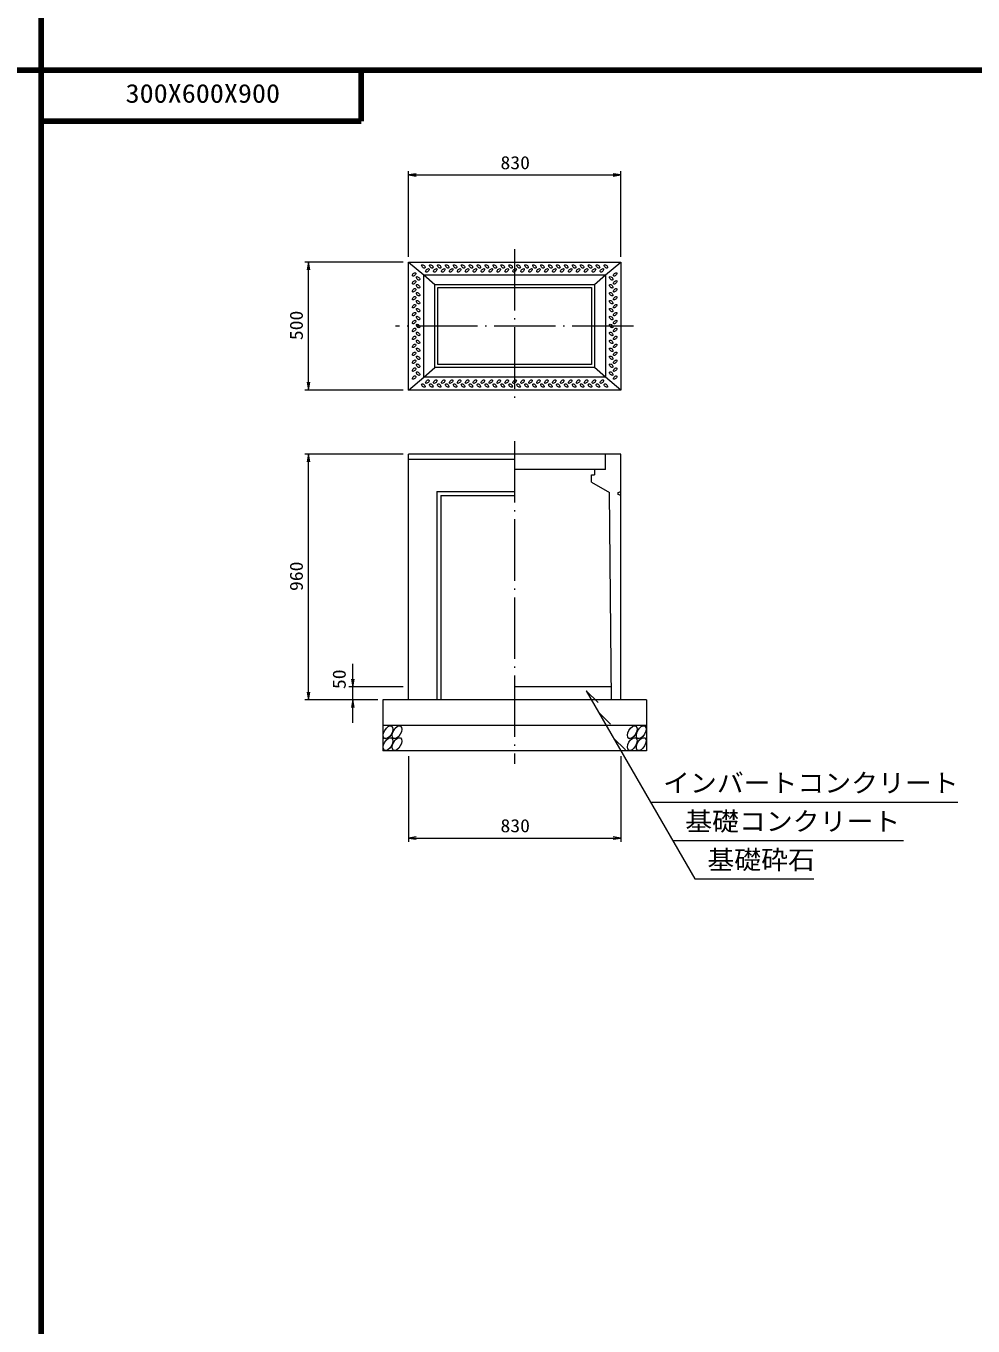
# Model space of a CAD drawing. Units: millimetres, scale not verified. Extents: x -8410 to 41710, y -74801 to 5940.
# Drawn here: x 26851 to 30551, y -16096 to -11018 of the extents above; entities that cross this region are included whole.
import ezdxf
from ezdxf.enums import TextEntityAlignment as Align

# ---------------------------------------------------------------- set-up
doc = ezdxf.new("R2010")
doc.units = ezdxf.units.MM
doc.header["$LTSCALE"] = 20
doc.linetypes.add('LONG_DASHED_DOTTED', pattern=[15.25, 12, -1.5, 0.25, -1.5])
for name, color, linetype, lineweight in [('0-0_グループ[0](0)-D-BMK(0)', 2, 'LONG_DASHED_DOTTED', 13), ('0-1_グループ[0](0)-D-STR(1)', 1, 'Continuous', 13), ('0-2_グループ[0](0)-D-STR-DIM(2)', 7, 'Continuous', 13), ('0-3_グループ[0](0)-D-STR-HTXT(3)', 7, 'Continuous', 13), ('0-5_グループ[0](0)-D-TTL(5)', 2, 'Continuous', 140)]:
    doc.layers.add(name, color=color, linetype=linetype, lineweight=lineweight)
doc.layers.add('0-4_グループ[0](0)-D-STR-TXT(4)', color=7, linetype='Continuous')
doc.layers.add('0-6_グループ[0](0)-D-TTL-TXT(6)', color=7, linetype='Continuous')
doc.styles.add('ＭＳ ゴシック', font='')
doc.styles.get('ＭＳ ゴシック').set_extended_font_data('MS Gothic')

msp = doc.modelspace()

# ---------------------------------------------------------------- linework, layer by layer
at = {"layer": '0-0_グループ[0](0)-D-BMK(0)'}
for p, q in [((28760, -11890), (28760, -12490)), ((29225, -12190), (28295, -12190)), ((28760, -12640), (28760, -13900))]:
    msp.add_line(p, q, dxfattribs=at)
at = {"layer": '0-1_グループ[0](0)-D-STR(1)'}
for p, q in [((28345, -11940), (29175, -11940)), ((28345, -12440), (28345, -11940)), ((29175, -11940), (29175, -12440)), ((28405, -11990), (29115, -11990)), ((28405, -12390), (28405, -11990)), ((28448, -12028), (29072, -12028)), ((28448, -12352), (28448, -12028)), ((29072, -12028), (29072, -12352)), ((29115, -11990), (29115, -12390)), ((28460, -12040), (29060, -12040)), ((28460, -12340), (28460, -12040)), ((29060, -12040), (29060, -12340)), ((28345, -12440), (28405, -12390)), ((28405, -12390), (28448, -12352)), ((29115, -12390), (28405, -12390)), ((29072, -12352), (28448, -12352)), ((29060, -12340), (28460, -12340)), ((29175, -12440), (28345, -12440)), ((29175, -12690), (28345, -12690)), ((28345, -13650), (28345, -12690)), ((29115, -12750), (29115, -12690)), ((29175, -13650), (29175, -12690)), ((28760, -12712), (28345, -12712)), ((29115, -12750), (28760, -12750)), ((29060, -12800), (29060, -12772)), ((29060, -12772), (29072, -12772)), ((29072, -12750), (29072, -12772)), ((28456.5, -12836.5), (28456.5, -13650)), ((28456.5, -12836.5), (28760, -12836.5)), ((29060, -12800), (29130, -12840)), ((29138.9, -13650), (29130, -12840)), ((29165, -12840), (29175, -12836.5)), ((28471.5, -12851.5), (28471.5, -13650)), ((28471.5, -12851.5), (28760, -12851.5)), ((29138.35, -13600), (28760, -13600)), ((29275, -13650), (28245, -13650)), ((28245, -13650), (28245, -13850)), ((29275, -13650), (29275, -13850)), ((29275, -13750), (28245, -13750)), ((29275, -13850), (28245, -13850))]:
    msp.add_line(p, q, dxfattribs=at)
for points in [[(28345, -11940), (28405, -11990), (28448, -12028)], [(29072, -12028), (29115, -11990), (29175, -11940)], [(29175, -12440), (29115, -12390), (29072, -12352)], [(29175, -12851.5), (29165, -12848), (29165, -12840)]]:
    msp.add_lwpolyline(points, dxfattribs=at)
for centre, major_axis, ratio in [((28367.25, -11988.5), (-6.01, -6.01), 0.529412), ((28403.5, -11957.25), (-6.01, 6.01), 0.529412), ((28419, -11972.75), (6.01, 6.01), 0.529412), ((28434.5, -11957.25), (-6.01, 6.01), 0.529412), ((28450, -11972.75), (6.01, 6.01), 0.529412), ((28465.5, -11957.25), (-6.01, 6.01), 0.529412), ((28481, -11972.75), (6.01, 6.01), 0.529412), ((28496.5, -11957.25), (-6.01, 6.01), 0.529412), ((28512, -11972.75), (6.01, 6.01), 0.529412), ((28527.5, -11957.25), (-6.01, 6.01), 0.529412), ((28543, -11972.75), (6.01, 6.01), 0.529412), ((28558.5, -11957.25), (-6.01, 6.01), 0.529412), ((28574, -11972.75), (6.01, 6.01), 0.529412), ((28589.5, -11957.25), (-6.01, 6.01), 0.529412), ((28605, -11972.75), (6.01, 6.01), 0.529412), ((28620.5, -11957.25), (-6.01, 6.01), 0.529412), ((28636, -11972.75), (6.01, 6.01), 0.529412), ((28651.5, -11957.25), (-6.01, 6.01), 0.529412), ((28667, -11972.75), (6.01, 6.01), 0.529412), ((28682.5, -11957.25), (-6.01, 6.01), 0.529412), ((28698, -11972.75), (6.01, 6.01), 0.529412), ((28713.5, -11957.25), (-6.01, 6.01), 0.529412), ((28729, -11972.75), (6.01, 6.01), 0.529412), ((28744.5, -11957.25), (-6.01, 6.01), 0.529412), ((28760, -11972.75), (6.01, 6.01), 0.529412), ((28775.5, -11957.25), (-6.01, 6.01), 0.529412), ((28791, -11972.75), (6.01, 6.01), 0.529412), ((28806.5, -11957.25), (-6.01, 6.01), 0.529412), ((28822, -11972.75), (6.01, 6.01), 0.529412), ((28837.5, -11957.25), (-6.01, 6.01), 0.529412), ((28853, -11972.75), (6.01, 6.01), 0.529412), ((28868.5, -11957.25), (-6.01, 6.01), 0.529412), ((28884, -11972.75), (6.01, 6.01), 0.529412), ((28899.5, -11957.25), (-6.01, 6.01), 0.529412), ((28915, -11972.75), (6.01, 6.01), 0.529412), ((28930.5, -11957.25), (-6.01, 6.01), 0.529412), ((28946, -11972.75), (6.01, 6.01), 0.529412), ((28961.5, -11957.25), (-6.01, 6.01), 0.529412), ((28977, -11972.75), (6.01, 6.01), 0.529412), ((28992.5, -11957.25), (-6.01, 6.01), 0.529412), ((29008, -11972.75), (6.01, 6.01), 0.529412), ((29023.5, -11957.25), (-6.01, 6.01), 0.529412), ((29039, -11972.75), (6.01, 6.01), 0.529412), ((29054.5, -11957.25), (-6.01, 6.01), 0.529412), ((29070, -11972.75), (6.01, 6.01), 0.529412), ((29085.5, -11957.25), (-6.01, 6.01), 0.529412), ((29101, -11972.75), (6.01, 6.01), 0.529412), ((29116.5, -11957.25), (-6.01, 6.01), 0.529412), ((29152.75, -11988.5), (6.01, 6.01), 0.529412), ((28367.25, -12019.5), (-6.01, -6.01), 0.529412), ((28382.75, -12004), (-6.01, 6.01), 0.529412), ((28382.75, -12035), (-6.01, 6.01), 0.529412), ((29137.25, -12004), (6.01, -6.01), 0.529412), ((29137.25, -12035), (6.01, -6.01), 0.529412), ((29152.75, -12019.5), (6.01, 6.01), 0.529412), ((28367.25, -12050.5), (-6.01, -6.01), 0.529412), ((28367.25, -12081.5), (-6.01, -6.01), 0.529412), ((28382.75, -12066), (-6.01, 6.01), 0.529412), ((29137.25, -12066), (6.01, -6.01), 0.529412), ((29152.75, -12050.5), (6.01, 6.01), 0.529412), ((29152.75, -12081.5), (6.01, 6.01), 0.529412), ((28367.25, -12112.5), (-6.01, -6.01), 0.529412), ((28367.25, -12143.5), (-6.01, -6.01), 0.529412), ((28382.75, -12097), (-6.01, 6.01), 0.529412), ((28382.75, -12128), (-6.01, 6.01), 0.529412), ((29137.25, -12097), (6.01, -6.01), 0.529412), ((29137.25, -12128), (6.01, -6.01), 0.529412), ((29152.75, -12112.5), (6.01, 6.01), 0.529412), ((29152.75, -12143.5), (6.01, 6.01), 0.529412), ((28367.25, -12174.5), (-6.01, -6.01), 0.529412), ((28382.75, -12159), (-6.01, 6.01), 0.529412), ((28382.75, -12190), (-6.01, 6.01), 0.529412), ((29137.25, -12159), (6.01, -6.01), 0.529412), ((29137.25, -12190), (6.01, -6.01), 0.529412), ((29152.75, -12174.5), (6.01, 6.01), 0.529412), ((28367.25, -12205.5), (-6.01, -6.01), 0.529412), ((28367.25, -12236.5), (-6.01, -6.01), 0.529412), ((28382.75, -12221), (-6.01, 6.01), 0.529412), ((29137.25, -12221), (6.01, -6.01), 0.529412), ((29152.75, -12205.5), (6.01, 6.01), 0.529412), ((29152.75, -12236.5), (6.01, 6.01), 0.529412), ((28367.25, -12267.5), (-6.01, -6.01), 0.529412), ((28382.75, -12252), (-6.01, 6.01), 0.529412), ((28382.75, -12283), (-6.01, 6.01), 0.529412), ((29137.25, -12252), (6.01, -6.01), 0.529412), ((29137.25, -12283), (6.01, -6.01), 0.529412), ((29152.75, -12267.5), (6.01, 6.01), 0.529412), ((28367.25, -12298.5), (-6.01, -6.01), 0.529412), ((28367.25, -12329.5), (-6.01, -6.01), 0.529412), ((28382.75, -12314), (-6.01, 6.01), 0.529412), ((28382.75, -12345), (-6.01, 6.01), 0.529412), ((29137.25, -12314), (6.01, -6.01), 0.529412), ((29137.25, -12345), (6.01, -6.01), 0.529412), ((29152.75, -12298.5), (6.01, 6.01), 0.529412), ((29152.75, -12329.5), (6.01, 6.01), 0.529412), ((28367.25, -12360.5), (-6.01, -6.01), 0.529412), ((28367.25, -12391.5), (-6.01, -6.01), 0.529412), ((28382.75, -12376), (-6.01, 6.01), 0.529412), ((29137.25, -12376), (6.01, -6.01), 0.529412), ((29152.75, -12360.5), (6.01, 6.01), 0.529412), ((29152.75, -12391.5), (6.01, 6.01), 0.529412), ((28403.5, -12422.75), (6.01, -6.01), 0.529412), ((28419, -12407.25), (-6.01, -6.01), 0.529412), ((28434.5, -12422.75), (6.01, -6.01), 0.529412), ((28450, -12407.25), (-6.01, -6.01), 0.529412), ((28465.5, -12422.75), (6.01, -6.01), 0.529412), ((28481, -12407.25), (-6.01, -6.01), 0.529412), ((28496.5, -12422.75), (6.01, -6.01), 0.529412), ((28512, -12407.25), (-6.01, -6.01), 0.529412), ((28527.5, -12422.75), (6.01, -6.01), 0.529412), ((28543, -12407.25), (-6.01, -6.01), 0.529412), ((28558.5, -12422.75), (6.01, -6.01), 0.529412), ((28574, -12407.25), (-6.01, -6.01), 0.529412), ((28589.5, -12422.75), (6.01, -6.01), 0.529412), ((28605, -12407.25), (-6.01, -6.01), 0.529412), ((28620.5, -12422.75), (6.01, -6.01), 0.529412), ((28636, -12407.25), (-6.01, -6.01), 0.529412), ((28651.5, -12422.75), (6.01, -6.01), 0.529412), ((28667, -12407.25), (-6.01, -6.01), 0.529412), ((28682.5, -12422.75), (6.01, -6.01), 0.529412), ((28698, -12407.25), (-6.01, -6.01), 0.529412), ((28713.5, -12422.75), (6.01, -6.01), 0.529412), ((28729, -12407.25), (-6.01, -6.01), 0.529412), ((28744.5, -12422.75), (6.01, -6.01), 0.529412), ((28760, -12407.25), (-6.01, -6.01), 0.529412), ((28775.5, -12422.75), (6.01, -6.01), 0.529412), ((28791, -12407.25), (-6.01, -6.01), 0.529412), ((28806.5, -12422.75), (6.01, -6.01), 0.529412), ((28822, -12407.25), (-6.01, -6.01), 0.529412), ((28837.5, -12422.75), (6.01, -6.01), 0.529412), ((28853, -12407.25), (-6.01, -6.01), 0.529412), ((28868.5, -12422.75), (6.01, -6.01), 0.529412), ((28884, -12407.25), (-6.01, -6.01), 0.529412), ((28899.5, -12422.75), (6.01, -6.01), 0.529412), ((28915, -12407.25), (-6.01, -6.01), 0.529412), ((28930.5, -12422.75), (6.01, -6.01), 0.529412), ((28946, -12407.25), (-6.01, -6.01), 0.529412), ((28961.5, -12422.75), (6.01, -6.01), 0.529412), ((28977, -12407.25), (-6.01, -6.01), 0.529412), ((28992.5, -12422.75), (6.01, -6.01), 0.529412), ((29008, -12407.25), (-6.01, -6.01), 0.529412), ((29023.5, -12422.75), (6.01, -6.01), 0.529412), ((29039, -12407.25), (-6.01, -6.01), 0.529412), ((29054.5, -12422.75), (6.01, -6.01), 0.529412), ((29070, -12407.25), (-6.01, -6.01), 0.529412), ((29085.5, -12422.75), (6.01, -6.01), 0.529412), ((29101, -12407.25), (-6.01, -6.01), 0.529412), ((29116.5, -12422.75), (6.01, -6.01), 0.529412), ((28265.43, -13777), (-13.75, -23.82), 0.545455), ((28300.43, -13777), (-13.75, -23.82), 0.545455), ((29219.43, -13777), (-13.75, -23.82), 0.545455), ((29254.43, -13777), (-13.75, -23.82), 0.545455), ((28265.43, -13823), (-13.75, -23.82), 0.545455), ((28300.43, -13823), (-13.75, -23.82), 0.545455), ((29219.43, -13823), (-13.75, -23.82), 0.545455), ((29254.43, -13823), (-13.75, -23.82), 0.545455)]:
    msp.add_ellipse(centre, major_axis=major_axis, ratio=ratio, dxfattribs=at)
at = {"layer": '0-2_グループ[0](0)-D-STR-DIM(2)'}
for p, q in [((28345, -11920), (28345, -11585)), ((28345, -11600), (29175, -11600)), ((29175, -11920), (29175, -11585)), ((28325, -11940), (27940, -11940)), ((27955, -12440), (27955, -11940)), ((28325, -12440), (27940, -12440)), ((28325, -12690), (27940, -12690)), ((27955, -13650), (27955, -12690)), ((28127.48, -13740), (28127.48, -13510)), ((28127.48, -13600), (28127.48, -13510)), ((28325, -13600), (28112.48, -13600)), ((28225, -13650), (27940, -13650)), ((28225, -13650), (28112.48, -13650)), ((28127.48, -13740), (28127.48, -13650)), ((28345, -13870), (28345, -14205)), ((29175, -13870), (29175, -14205)), ((28345, -14190), (29175, -14190))]:
    msp.add_line(p, q, dxfattribs=at)
for points in [[(28375, -11595), (28345, -11600), (28375, -11605)], [(29145, -11605), (29175, -11600), (29145, -11595)], [(27960, -11970), (27955, -11940), (27950, -11970)], [(27950, -12410), (27955, -12440), (27960, -12410)], [(27960, -12720), (27955, -12690), (27950, -12720)], [(28122.48, -13570), (28127.48, -13600), (28132.48, -13570)], [(27950, -13620), (27955, -13650), (27960, -13620)], [(28132.48, -13680), (28127.48, -13650), (28122.48, -13680)], [(28375, -14185), (28345, -14190), (28375, -14195)], [(29145, -14195), (29175, -14190), (29145, -14185)]]:
    msp.add_lwpolyline(points, dxfattribs=at)
at = {"layer": '0-3_グループ[0](0)-D-STR-HTXT(3)'}
for p, q in [((29040, -13615), (29464.35, -14350)), ((29040, -13615), (29085.75, -13660.75)), ((29089.07, -13700), (29134.83, -13745.75)), ((29146.81, -13800), (29192.56, -13845.75)), ((29291.15, -14050), (30491.75, -14050)), ((29377.75, -14200), (30279.21, -14200)), ((29464.35, -14350), (29928.55, -14350))]:
    msp.add_line(p, q, dxfattribs=at)
at = {"layer": '0-5_グループ[0](0)-D-TTL(5)'}
for p, q in [((26910, -21690), (26910, -5940)), ((8410, -11190), (41710, -11190)), ((28160, -11390), (28160, -11190)), ((26910, -11390), (28160, -11390))]:
    msp.add_line(p, q, dxfattribs=at)

# ---------------------------------------------------------------- texts
at = {"layer": '0-2_グループ[0](0)-D-STR-DIM(2)', "style": 'ＭＳ ゴシック', "width": 1.1}
for p in [(28704.7, -11593), (28704.7, -14183)]:
    msp.add_text('830', height=51.32, dxfattribs=at).set_placement(p, align=Align.BOTTOM_LEFT)
for s, p in [('500', (27948, -12245.3)), ('960', (27948, -13225.3)), ('50', (28115.47, -13608.3))]:
    msp.add_text(s, height=51.32, rotation=90, dxfattribs=at).set_placement(p, align=Align.BOTTOM_LEFT)
at = {"layer": '0-4_グループ[0](0)-D-STR-TXT(4)', "style": 'ＭＳ ゴシック', "width": 1.05}
for s, p in [('インバートコンクリート', (29339.85, -14033.68)), ('基礎コンクリート', (29426.45, -14183.68)), ('基礎砕石', (29513.06, -14333.68))]:
    msp.add_text(s, height=73.31, dxfattribs=at).set_placement(p, align=Align.BOTTOM_LEFT)
at = {"layer": '0-6_グループ[0](0)-D-TTL-TXT(6)', "style": 'ＭＳ ゴシック', "width": 1.1}
msp.add_text('300X600X900', height=73.31, dxfattribs=at).set_placement((27240, -11340), align=Align.BOTTOM_LEFT)

doc.saveas('drawing.dxf')
